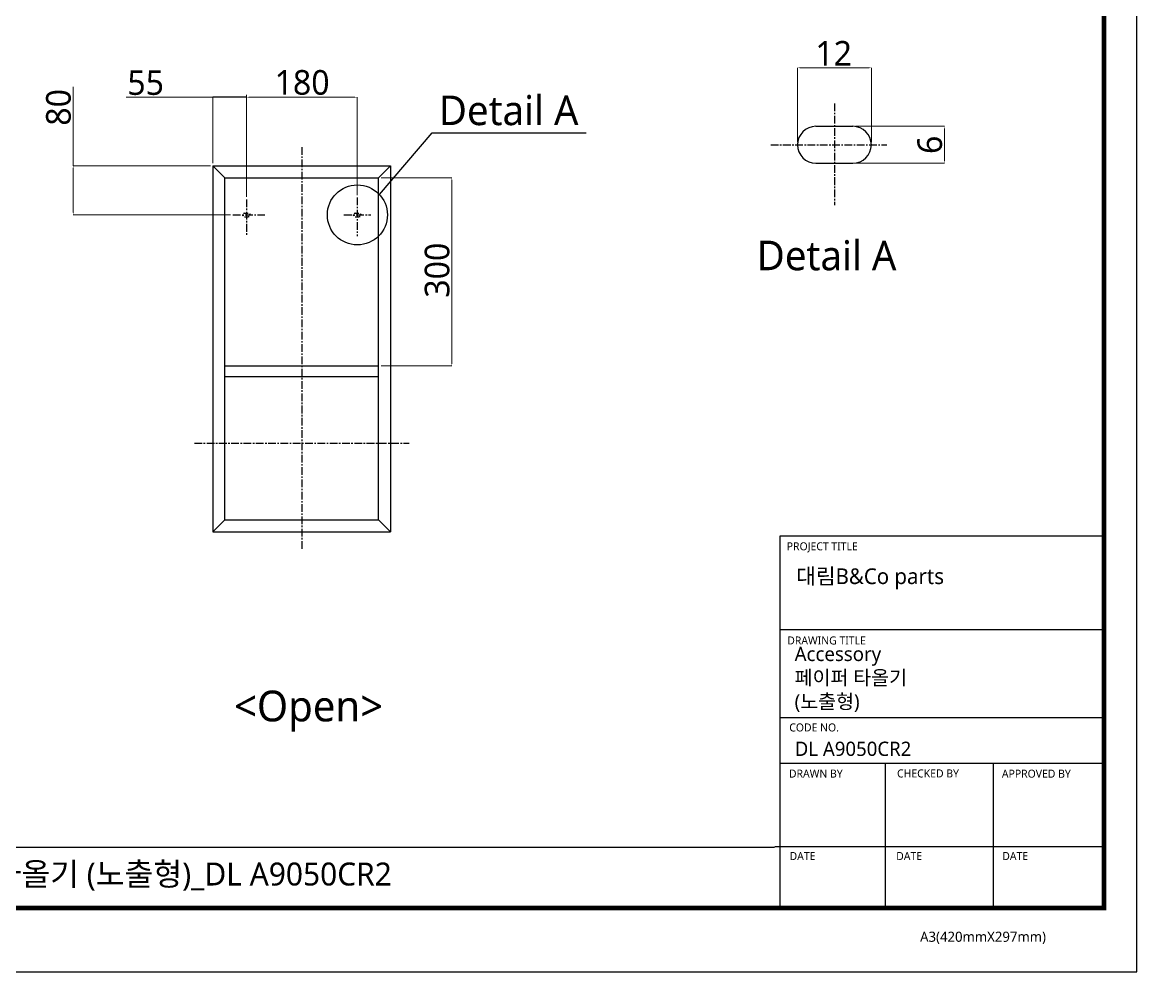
# Model space of a CAD drawing. Extents: x 16296677466 to 16296684057, y -37409618000 to -37409615586.
# Drawn here: x 16296682246 to 16296684057, y -37409618000 to -37409616457 of the extents above; entities that cross this region are included whole.
import ezdxf

# ---------------------------------------------------------------- set-up
doc = ezdxf.new("R2010")
doc.units = 0
doc.header["$LTSCALE"] = 10
doc.header["$MEASUREMENT"] = 0
doc.header["$PDMODE"] = 3
doc.header["$PDSIZE"] = -10
doc.linetypes.add('CENTER', pattern=[2, 1.25, -0.25, 0.25, -0.25])
doc.layers.get('0').update_dxf_attribs({"linetype": 'CONTINUOUS'})
doc.layers.get('DEFPOINTS').update_dxf_attribs({"linetype": 'CONTINUOUS'})
doc.layers.add('Center line', color=10, linetype='CENTER')
doc.layers.add('line 2', color=140, linetype='CONTINUOUS')
doc.styles.add('Daelim Dimension', font='NanumGothic.ttf')
doc.dimstyles.new('DEFAULT', dxfattribs={"dimscale": 2, "dimtxt": 2, "dimasz": 2, "dimexe": 0, "dimexo": 2, "dimgap": 1, "dimtad": 1, "dimdec": 1, "dimzin": 9, "dimdsep": 46, "dimtxsty": 'Daelim Dimension', "dimcen": 0.5, "dimclrd": 252, "dimclre": 252, "dimclrt": 3, "dimadec": 1, "dimazin": 0, "dimtfac": 1, "dimtdec": 1, "dimtix": 1, "dimtmove": 0, "dimatfit": 3, "dimfxl": 0, "dimtolj": 1, "dimtzin": 1, "dimlwd": 9, "dimlwe": 9, "dimarcsym": 0})

# ---------------------------------------------------------------- blocks, each defined once
blk = doc.blocks.new('*D8')
at = {"color": 5, "lineweight": 9}
for p, q in [((16296682609.88558, -37409616740.98011), (16296682609.88558, -37409616578.89781)), ((16296682613.88558, -37409616578.89781), (16296682785.88558, -37409616578.89781)), ((16296682789.88558, -37409616737.97784), (16296682789.88558, -37409616578.89781))]:
    blk.add_line(p, q, dxfattribs=at)
at = {"color": 5}
for points in [[(16296682613.88558, -37409616578.23115), (16296682613.88558, -37409616579.56448), (16296682609.88558, -37409616578.89781)], [(16296682785.88558, -37409616578.23115), (16296682785.88558, -37409616579.56448), (16296682789.88558, -37409616578.89781)]]:
    blk.add_solid(points, dxfattribs=at)
at = {"layer": 'DEFPOINTS', "color": 0}
for p in [(16296682789.88558, -37409616578.89781), (16296682609.88558, -37409616744.98011), (16296682789.88558, -37409616741.97784)]:
    blk.add_point(p, dxfattribs=at)
at = {"color": 7, "insert": (16296682700.45629, -37409616555.12385), "char_height": 40, "attachment_point": 5, "style": 'Daelim Dimension'}
blk.add_mtext('\\A1;180', dxfattribs=at)
blk = doc.blocks.new('*D9')
at = {"color": 5, "lineweight": 9}
for p, q in [((16296682328.417971, -37409616690.213364), (16296682328.417971, -37409616561.970886)), ((16296682551.38558, -37409616690.213364), (16296682328.417971, -37409616690.213364)), ((16296682328.417971, -37409616766.213364), (16296682328.417971, -37409616694.213364)), ((16296682584.02899, -37409616770.213364), (16296682328.417971, -37409616770.213364))]:
    blk.add_line(p, q, dxfattribs=at)
at = {"color": 5}
for points in [[(16296682327.751301, -37409616694.213364), (16296682329.084629, -37409616694.213364), (16296682328.417971, -37409616690.213364)], [(16296682327.751301, -37409616766.213364), (16296682329.084629, -37409616766.213364), (16296682328.417971, -37409616770.213364)]]:
    blk.add_solid(points, dxfattribs=at)
at = {"layer": 'DEFPOINTS', "color": 0}
for p in [(16296682328.417971, -37409616690.213364), (16296682555.38558, -37409616690.213364), (16296682588.02899, -37409616770.213364)]:
    blk.add_point(p, dxfattribs=at)
at = {"color": 7, "insert": (16296682304.644011, -37409616595.415802), "char_height": 40, "attachment_point": 5, "rotation": 90, "style": 'Daelim Dimension'}
blk.add_mtext('\\A1;80', dxfattribs=at)
blk = doc.blocks.new('*D10')
at = {"color": 5, "lineweight": 9}
for p, q in [((16296682828.88558, -37409616709.71336), (16296682943.82668, -37409616709.71336)), ((16296682943.82668, -37409617011.71336), (16296682943.82668, -37409616713.71336)), ((16296682828.88558, -37409617015.71336), (16296682943.82668, -37409617015.71336))]:
    blk.add_line(p, q, dxfattribs=at)
at = {"color": 5}
for points in [[(16296682943.16001, -37409616713.71336), (16296682944.49334, -37409616713.71336), (16296682943.82668, -37409616709.71336)], [(16296682943.16001, -37409617011.71336), (16296682944.49334, -37409617011.71336), (16296682943.82668, -37409617015.71336)]]:
    blk.add_solid(points, dxfattribs=at)
at = {"layer": 'DEFPOINTS', "color": 0}
for p in [(16296682824.88558, -37409616709.71336), (16296682943.82668, -37409616709.71336), (16296682824.88558, -37409617015.71336)]:
    blk.add_point(p, dxfattribs=at)
at = {"color": 7, "insert": (16296682920.02411, -37409616860.04744), "char_height": 40, "attachment_point": 5, "rotation": 90, "style": 'Daelim Dimension'}
blk.add_mtext('\\A1;300', dxfattribs=at)
blk = doc.blocks.new('*D11')
at = {"color": 5, "lineweight": 9}
for p, q in [((16296683505.6557, -37409616652.25236), (16296683505.6557, -37409616531.13068)), ((16296683621.6557, -37409616531.13068), (16296683509.6557, -37409616531.13068)), ((16296683625.6557, -37409616652.25236), (16296683625.6557, -37409616531.13068))]:
    blk.add_line(p, q, dxfattribs=at)
at = {"color": 5}
for points in [[(16296683509.6557, -37409616530.46401), (16296683509.6557, -37409616531.79734), (16296683505.6557, -37409616531.13068)], [(16296683621.6557, -37409616530.46401), (16296683621.6557, -37409616531.79734), (16296683625.6557, -37409616531.13068)]]:
    blk.add_solid(points, dxfattribs=at)
at = {"layer": 'DEFPOINTS', "color": 0}
for p in [(16296683505.6557, -37409616531.13068), (16296683505.6557, -37409616656.25236), (16296683625.6557, -37409616656.25236)]:
    blk.add_point(p, dxfattribs=at)
at = {"color": 7, "insert": (16296683564.36704, -37409616507.557), "char_height": 40, "attachment_point": 5, "style": 'Daelim Dimension'}
blk.add_mtext('\\A1;12', dxfattribs=at)
blk = doc.blocks.new('*D12')
at = {"color": 5, "lineweight": 9}
for p, q in [((16296683599.6557, -37409616626.25236), (16296683744.58893, -37409616626.25236)), ((16296683744.58893, -37409616630.25236), (16296683744.58893, -37409616682.25236)), ((16296683599.6557, -37409616686.25236), (16296683744.58893, -37409616686.25236))]:
    blk.add_line(p, q, dxfattribs=at)
at = {"color": 5}
for points in [[(16296683743.92227, -37409616630.25236), (16296683745.2556, -37409616630.25236), (16296683744.58893, -37409616626.25236)], [(16296683743.92227, -37409616682.25236), (16296683745.2556, -37409616682.25236), (16296683744.58893, -37409616686.25236)]]:
    blk.add_solid(points, dxfattribs=at)
at = {"layer": 'DEFPOINTS', "color": 0}
for p in [(16296683595.6557, -37409616626.25236), (16296683595.6557, -37409616686.25236), (16296683744.58893, -37409616686.25236)]:
    blk.add_point(p, dxfattribs=at)
at = {"color": 7, "insert": (16296683720.81498, -37409616656.25236), "char_height": 40, "attachment_point": 5, "rotation": 90, "style": 'Daelim Dimension'}
blk.add_mtext('\\A1;6', dxfattribs=at)
blk = doc.blocks.new('*D14')
at = {"color": 5, "lineweight": 9}
for p, q in [((16296682609.9, -37409616574.9), (16296682609.9, -37409616578.9)), ((16296682555.4, -37409616578.9), (16296682414.5, -37409616578.9)), ((16296682555.4, -37409616686.2), (16296682555.4, -37409616578.9)), ((16296682605.9, -37409616578.9), (16296682559.4, -37409616578.9))]:
    blk.add_line(p, q, dxfattribs=at)
at = {"color": 5}
for points in [[(16296682559.4, -37409616578.2), (16296682559.4, -37409616579.6), (16296682555.4, -37409616578.9)], [(16296682605.9, -37409616578.2), (16296682605.9, -37409616579.6), (16296682609.9, -37409616578.9)]]:
    blk.add_solid(points, dxfattribs=at)
at = {"layer": 'DEFPOINTS', "color": 0}
for p in [(16296682609.9, -37409616578.9), (16296682609.9, -37409616578.9), (16296682555.4, -37409616690.2)]:
    blk.add_point(p, dxfattribs=at)
at = {"color": 7, "insert": (16296682446.2, -37409616555.4), "char_height": 40, "attachment_point": 5, "style": 'Daelim Dimension'}
blk.add_mtext('\\A1;55', dxfattribs=at)

msp = doc.modelspace()

# ---------------------------------------------------------------- linework, layer by layer
for p, q in [((16296682609.88558, -37409616578.897812), (16296682555.38558, -37409616578.897812)), ((16296683535.655701, -37409616626.252357), (16296683595.655701, -37409616626.252357)), ((16296682555.38558, -37409616690.213364), (16296682844.38558, -37409616690.213364)), ((16296682555.38558, -37409616690.213364), (16296682555.38558, -37409617285.213364)), ((16296682555.38558, -37409616690.213364), (16296682574.88558, -37409616709.713364)), ((16296682844.38558, -37409616690.213364), (16296682824.88558, -37409616709.713364)), ((16296682844.38558, -37409616690.213364), (16296682844.38558, -37409617285.213364)), ((16296683535.655701, -37409616686.252357), (16296683595.655701, -37409616686.252357)), ((16296682574.88558, -37409617265.713364), (16296682574.88558, -37409616709.713364)), ((16296682574.88558, -37409616709.713364), (16296682824.88558, -37409616709.713364)), ((16296682824.88558, -37409617265.713364), (16296682824.88558, -37409616709.713364)), ((16296682606.88558, -37409616767.213364), (16296682612.88558, -37409616767.213364)), ((16296682606.88558, -37409616773.213364), (16296682612.88558, -37409616773.213364)), ((16296682786.88558, -37409616767.213364), (16296682792.88558, -37409616767.213364)), ((16296682786.88558, -37409616773.213364), (16296682792.88558, -37409616773.213364)), ((16296682574.88558, -37409617015.713364), (16296682824.88558, -37409617015.713364)), ((16296682574.88558, -37409617032.713364), (16296682824.88558, -37409617032.713364)), ((16296682555.38558, -37409617285.213364), (16296682574.88558, -37409617265.713364)), ((16296682574.88558, -37409617265.713364), (16296682824.88558, -37409617265.713364)), ((16296682824.88558, -37409617265.713364), (16296682844.38558, -37409617285.213364)), ((16296682555.38558, -37409617285.213364), (16296682844.38558, -37409617285.213364))]:
    msp.add_line(p, q)
at = {"color": 5, "ltscale": 40}
for p, q in [((16296684003.61249, -37409617292.380417), (16296683476.957979, -37409617292.380417)), ((16296684003.61249, -37409617444.606537), (16296683476.957979, -37409617444.606537)), ((16296684003.61249, -37409617444.606537), (16296683476.957979, -37409617444.606537)), ((16296684003.61249, -37409617587.805817), (16296683476.957979, -37409617587.805817)), ((16296684003.61249, -37409617587.805817), (16296683476.957979, -37409617587.805817)), ((16296684003.61249, -37409617661.662071), (16296683476.957979, -37409617661.662071)), ((16296684003.61249, -37409617661.662071), (16296683476.957979, -37409617661.662071)), ((16296683648.019939, -37409617661.662071), (16296683648.019939, -37409617896.771469)), ((16296683823.5791, -37409617661.662071), (16296683823.5791, -37409617896.771469)), ((16296684003.61249, -37409617797.475807), (16296683468.633459, -37409617797.475807)), ((16296684003.61249, -37409617797.475807), (16296683481.06115, -37409617797.475807)), ((16296684003.61249, -37409617896.771469), (16296683552.268181, -37409617896.771469))]:
    msp.add_line(p, q, dxfattribs=at)
at = {"color": 5, "ltscale": 0.5}
msp.add_line((16296683476.957979, -37409617292.380417), (16296683476.957979, -37409617899.957153), dxfattribs=at)
at = {"color": 5}
msp.add_line((16296680814.622459, -37409617797.852409), (16296683467.999769, -37409617797.852409), dxfattribs=at)
at = {"ltscale": 0.5}
msp.add_lwpolyline([(16296680761.633631, -37409618000.160339), (16296684056.922729, -37409618000.160339), (16296684056.922729, -37409615585.639809), (16296680761.633631, -37409615585.639809)], close=True, dxfattribs=at)
at = {"color": 5, "linetype": 'ByBlock', "lineweight": 200, "const_width": 7.592832}
msp.add_lwpolyline([(16296680814.622459, -37409617896.772781), (16296684003.6119, -37409617896.772781), (16296684003.6119, -37409615641.70163), (16296680814.622459, -37409615641.70163)], close=True, dxfattribs=at)
for centre, radius, start, end in [((16296683535.655701, -37409616656.252357), 30, 90, 180), ((16296683595.655701, -37409616656.252357), 30, 0, 90), ((16296683535.655701, -37409616656.252357), 30, 180, 270), ((16296683595.655701, -37409616656.252357), 30, 270, 0), ((16296682606.88558, -37409616770.213364), 3, 90, 180), ((16296682606.88558, -37409616770.213364), 3, 180, 270), ((16296682612.88558, -37409616770.213364), 3, 0, 90), ((16296682612.88558, -37409616770.213364), 3, 270, 0), ((16296682786.88558, -37409616770.213364), 3, 90, 180), ((16296682786.88558, -37409616770.213364), 3, 180, 270), ((16296682792.88558, -37409616770.213364), 3, 0, 90), ((16296682792.88558, -37409616770.213364), 3, 270, 0)]:
    msp.add_arc(centre, radius, start, end)
at = {"layer": 'Center line'}
for p, q in [((16296683565.655701, -37409616589.110031), (16296683565.655701, -37409616754.425041)), ((16296682699.88558, -37409616660.213364), (16296682699.88558, -37409617315.213364)), ((16296683462.021509, -37409616656.252357), (16296683650.78001, -37409616656.252357)), ((16296682609.88558, -37409616744.98011), (16296682609.88558, -37409616803.524353)), ((16296682789.88558, -37409616741.977837), (16296682789.88558, -37409616805.02549)), ((16296682588.02899, -37409616770.213364), (16296682640.005131, -37409616770.213364)), ((16296682768.527941, -37409616770.213364), (16296682811.998871, -37409616770.213364)), ((16296682525.38558, -37409617141.213364), (16296682874.38558, -37409617141.213364))]:
    msp.add_line(p, q, dxfattribs=at)
at = {"layer": 'line 2'}
for p, q in [((16296682826.22772, -37409616737.245117), (16296682911.74856, -37409616636.946037)), ((16296682911.74856, -37409616636.946037), (16296683162.00341, -37409616636.946037))]:
    msp.add_line(p, q, dxfattribs=at)
msp.add_circle((16296682790.263399, -37409616770.213364), 48.788688, dxfattribs=at)

# ---------------------------------------------------------------- texts
at = {"color": 5, "ltscale": 40, "style": 'Daelim Dimension'}
for s, height, p in [('PROJECT TITLE', 13.00404731, (16296683488.1071, -37409617315.303032)), ('DRAWING TITLE', 13.00404731, (16296683488.94083, -37409617468.353722)), ('CODE NO.', 13.0040473, (16296683492.20191, -37409617609.691704)), ('DRAWN BY', 13.0040473, (16296683491.691959, -37409617684.650139)), ('CHECKED BY', 13.0040473, (16296683667.390961, -37409617684.419533)), ('APPROVED BY', 13.00404731, (16296683837.79125, -37409617684.8396)), ('DATE', 13.0040473, (16296683492.707649, -37409617818.678757)), ('DATE', 13.0040473, (16296683666.008129, -37409617818.678757)), ('DATE', 13.0040473, (16296683838.389231, -37409617818.678757)), ('A3(420mmX297mm)', 16.41252051, (16296683704.88488, -37409617951.520653))]:
    msp.add_text(s, height=height, dxfattribs=at).set_placement(p)
at = {"style": 'Daelim Dimension'}
for s, insert, char_height, width, attachment_point in [('Detail A', (16296683036.23575, -37409616600.648331), 48, 269.86791127, 5), ('Detail A', (16296683552.89028, -37409616836.504913), 48, 269.86791127, 5), ('대림B&Co parts', (16296683503.57477, -37409617344.671341), 25.49167197, 409.70885092, 1), (' Accessory\\P 페이퍼 타올기 \\P (노출형)', (16296683493.119049, -37409617472.08136), 23.2158431, 401.48820818, 1), ('DL A9050CR2', (16296683501.097099, -37409617626.269997), 23.21584312, 390.69890045, 1)]:
    msp.add_mtext(s, dxfattribs=dict(at, insert=insert, char_height=char_height, width=width, attachment_point=attachment_point))
at = {"color": 2, "style": 'Daelim Dimension'}
for s, insert, char_height, width, attachment_point in [('<Open>', (16296682710.909769, -37409617576.750343), 50, 599.58945597, 5), ('대림B&Co_Parts _Accessory_페이퍼 타올기 (노출형)_DL A9050CR2', (16296681402.51037, -37409617822.767883), 37.31117645, 1965.32451616, 1)]:
    msp.add_mtext(s, dxfattribs=dict(at, insert=insert, char_height=char_height, width=width, attachment_point=attachment_point))

# ---------------------------------------------------------------- dimensions: what is measured, and where the dimension line sits
for base, p1, p2, text, picture, middle in [((16296683505.655701, -37409616531.130676), (16296683625.655701, -37409616656.252357), (16296683505.655701, -37409616656.252357), '12', '*D11', (16296683564.367041, -37409616531.130676)), ((16296682609.88558, -37409616578.897812), (16296682555.38558, -37409616690.213364), (16296682609.88558, -37409616578.897812), '55', '*D14', (16296682446.17499, -37409616578.897812))]:
    dim = msp.add_linear_dim(base=base, p1=p1, p2=p2, text=text, dimstyle='DEFAULT', override={"dimtxt": 20, "dimclrd": 5, "dimclre": 5, "dimclrt": 7})
    dim.commit()
    dim.dimension.update_dxf_attribs({"geometry": picture, "text_midpoint": middle, "dimtype": 160})
dim = msp.add_linear_dim(base=(16296682789.88558, -37409616578.897812), p1=(16296682609.88558, -37409616744.98011), p2=(16296682789.88558, -37409616741.977837), dimstyle='DEFAULT', override={"dimtxt": 20, "dimclrd": 5, "dimclre": 5, "dimclrt": 7})
dim.commit()
dim.dimension.update_dxf_attribs({"geometry": '*D8', "text_midpoint": (16296682700.456289, -37409616578.897812), "dimtype": 160})
dim = msp.add_linear_dim(base=(16296682328.417971, -37409616690.213364), p1=(16296682588.02899, -37409616770.213364), p2=(16296682555.38558, -37409616690.213364), angle=90, dimstyle='DEFAULT', override={"dimtxt": 20, "dimclrd": 5, "dimclre": 5, "dimclrt": 7})
dim.commit()
dim.dimension.update_dxf_attribs({"geometry": '*D9', "text_midpoint": (16296682328.417971, -37409616595.415802), "dimtype": 160})
for base, p1, p2, text, picture, middle in [((16296683744.58893, -37409616686.252357), (16296683595.655701, -37409616626.252357), (16296683595.655701, -37409616686.252357), '6', '*D12', (16296683744.58894, -37409616656.252357)), ((16296682943.826679, -37409616709.713364), (16296682824.88558, -37409617015.713364), (16296682824.88558, -37409616709.713364), '300', '*D10', (16296682943.826679, -37409616860.04744))]:
    dim = msp.add_linear_dim(base=base, p1=p1, p2=p2, angle=90, text=text, dimstyle='DEFAULT', override={"dimtxt": 20, "dimclrd": 5, "dimclre": 5, "dimclrt": 7})
    dim.commit()
    dim.dimension.update_dxf_attribs({"geometry": picture, "text_midpoint": middle, "dimtype": 160})

doc.saveas('drawing.dxf')
